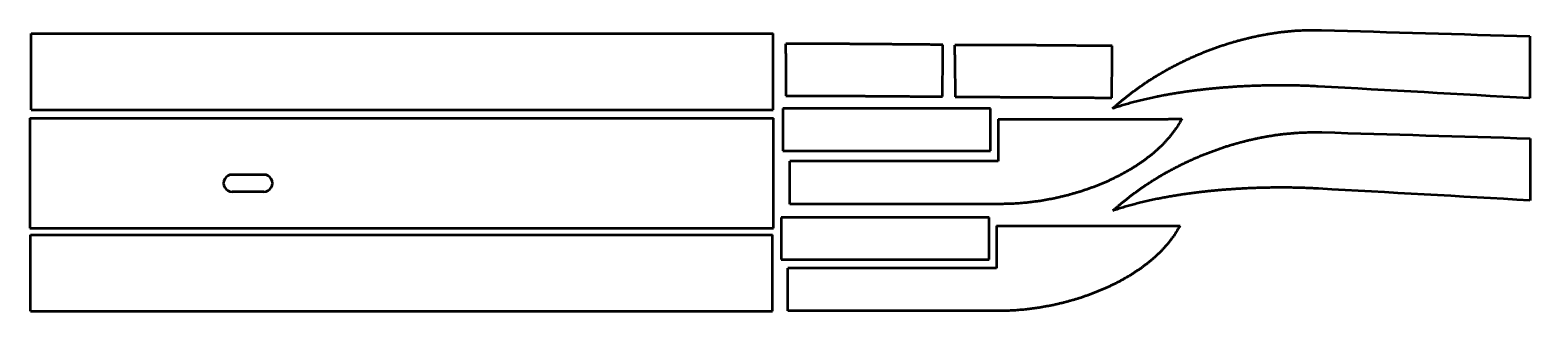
# Model space of a CAD drawing. Header units: millimetres. Extents: x 6 to 932, y 8 to 181.
import ezdxf

# ---------------------------------------------------------------- set-up
doc = ezdxf.new("R2010")
doc.units = ezdxf.units.MM
doc.layers.add('Visible (ANSI)', color=7, linetype='Continuous', lineweight=50)

msp = doc.modelspace()

# ---------------------------------------------------------------- linework, layer by layer
at = {"layer": 'Visible (ANSI)'}
for p, q in [((6.76, 178.81), (72.1, 178.81)), ((6.76, 131.81), (6.76, 178.81)), ((72.1, 178.81), (92.1, 178.81)), ((92.1, 178.81), (464.68, 178.81)), ((464.68, 131.81), (464.68, 178.81)), ((931.47, 177.19), (931.47, 138.88)), ((472.35, 166.49), (472.35, 172.5)), ((569.31, 165.9), (569.36, 171.9)), ((576.78, 165.75), (576.78, 171.75)), ((673.74, 165.16), (673.8, 171.16)), ((569.08, 139.9), (569.31, 165.9)), ((673.51, 139.16), (673.74, 165.16)), ((6.76, 131.81), (72.1, 131.81)), ((72.1, 131.81), (92.1, 131.81)), ((92.1, 131.81), (331.94, 131.81)), ((331.94, 131.81), (398.32, 131.81)), ((398.32, 131.81), (464.68, 131.81)), ((598.81, 132.51), (470.5, 132.51)), ((470.5, 132.51), (470.5, 106.46)), ((598.81, 106.46), (598.81, 132.51)), ((5.99, 126.7), (71.33, 126.7)), ((5.99, 126.7), (5.99, 58.7)), ((71.33, 126.7), (464.87, 126.7)), ((464.87, 58.71), (464.87, 126.7)), ((603.49, 126.07), (603.49, 100.03)), ((931.65, 114.11), (931.65, 75.8)), ((470.5, 106.46), (598.81, 106.46)), ((603.49, 100.03), (474.83, 100.02)), ((474.83, 73.57), (474.83, 100.02)), ((150.37, 91.7), (130.73, 91.7)), ((130.73, 81.23), (150.37, 81.23)), ((597.84, 65.3), (469.52, 65.3)), ((469.52, 65.3), (469.52, 39.25)), ((597.84, 39.25), (597.84, 65.3)), ((5.99, 58.7), (71.33, 58.7)), ((71.33, 58.7), (464.87, 58.71)), ((602.37, 60.1), (602.37, 34.05)), ((6.37, 54.54), (71.71, 54.54)), ((6.37, 7.54), (6.37, 54.54)), ((71.71, 54.54), (91.71, 54.54)), ((91.71, 54.54), (464.29, 54.54)), ((464.29, 7.54), (464.29, 54.54)), ((469.52, 39.25), (597.84, 39.25)), ((602.37, 34.05), (473.71, 34.05)), ((473.71, 7.6), (473.71, 34.05)), ((6.37, 7.54), (71.71, 7.54)), ((71.71, 7.54), (91.71, 7.54)), ((91.71, 7.54), (331.55, 7.54)), ((331.55, 7.54), (397.93, 7.54)), ((397.93, 7.54), (464.29, 7.54))]:
    msp.add_line(p, q, dxfattribs=at)
for centre, radius, start, end in [((5185.56, 146515.35), 146399.98, 268.284545, 268.3348661), ((5416.8, 166.74), 4944.45, 180.00285, 180.3051), ((5521.24, 166), 4944.45, 180.00285, 180.3051), ((-7157.73, -142861.46), 143228.95, 86.7623602, 86.8146293), ((5185.74, 146452.27), 146399.98, 268.284545, 268.3348661), ((130.73, 86.46), 5.24, 89.99967, 270.00147), ((150.37, 86.46), 5.24, 269.99955, 90.00097), ((-7157.55, -142924.55), 143228.95, 86.7623602, 86.8146293)]:
    msp.add_arc(centre, radius, start, end, dxfattribs=at)
for points, knots in [([(674.08, 132.62), (674.57, 133.04), (675.56, 133.89), (677.04, 135.15), (678.53, 136.41), (680.02, 137.72), (681.61, 138.93), (683.21, 140.2), (684.82, 141.44), (686.42, 142.75), (688.14, 143.93), (689.86, 145.18), (691.59, 146.4), (693.31, 147.67), (695.13, 148.84), (696.94, 150.07), (698.82, 151.23), (700.7, 152.44), (702.63, 153.56), (704.56, 154.75), (706.56, 155.84), (708.54, 156.99), (710.58, 158.06), (712.61, 159.17), (714.7, 160.2), (716.78, 161.28), (718.91, 162.26), (721.03, 163.3), (723.19, 164.24), (725.35, 165.23), (727.55, 166.12), (729.73, 167.07), (731.96, 167.91), (734.17, 168.81), (736.41, 169.6), (738.64, 170.44), (740.9, 171.17), (743.14, 171.96), (745.42, 172.64), (747.66, 173.37), (749.94, 173.99), (752.19, 174.66), (754.46, 175.22), (756.7, 175.83), (758.97, 176.33), (761.2, 176.88), (763.45, 177.32), (765.67, 177.82), (767.9, 178.2), (770.1, 178.63), (772.31, 178.95), (774.48, 179.32), (776.66, 179.58), (778.79, 179.89), (780.92, 180.06), (783.02, 180.27), (785.13, 180.46), (787.2, 180.7), (789.25, 180.75), (791.27, 180.85), (793.28, 180.93), (795.26, 181.05), (797.21, 181.01), (799.12, 181.01), (801.04, 180.99), (802.31, 180.99), (802.95, 180.98)], [0, 0, 0, 0, 0.194909, 0.389829, 0.584722, 0.77958, 0.983069, 1.18657, 1.390066, 1.593557, 1.805473, 2.017372, 2.2293, 2.441186, 2.659217, 2.877246, 3.099063, 3.320928, 3.546214, 3.771488, 3.999877, 4.228244, 4.459316, 4.690407, 4.923796, 5.157185, 5.39248, 5.627781, 5.86455, 6.101303, 6.339007, 6.576715, 6.814919, 7.053121, 7.291351, 7.529565, 7.767284, 8.005008, 8.241703, 8.478401, 8.713645, 8.948891, 9.182262, 9.415631, 9.646724, 9.877818, 10.106193, 10.334582, 10.559828, 10.785059, 11.006734, 11.228403, 11.446213, 11.664026, 11.8754, 12.086783, 12.298146, 12.509505, 12.71132, 12.913139, 13.114953, 13.31676, 13.508028, 13.699304, 13.890578, 14.081854, 14.081854, 14.081854, 14.081854]), ([(569.36, 171.9), (568.82, 171.91), (567.75, 171.92), (566.11, 171.93), (564.46, 171.95), (562.78, 171.96), (561.08, 171.98), (559.34, 171.99), (557.6, 172.01), (555.83, 172.02), (554.05, 172.04), (552.25, 172.05), (550.44, 172.07), (548.62, 172.09), (546.79, 172.1), (544.96, 172.12), (543.12, 172.13), (541.27, 172.15), (539.43, 172.17), (537.59, 172.18), (535.75, 172.2), (533.91, 172.21), (532.09, 172.23), (530.27, 172.24), (528.46, 172.26), (526.67, 172.27), (524.88, 172.29), (523.12, 172.3), (521.37, 172.31), (519.65, 172.33), (517.95, 172.34), (516.27, 172.35), (514.62, 172.36), (513.01, 172.38), (511.41, 172.39), (509.86, 172.4), (508.33, 172.41), (506.84, 172.41), (505.37, 172.42), (503.94, 172.43), (502.52, 172.44), (501.14, 172.45), (499.78, 172.45), (498.45, 172.46), (497.12, 172.46), (495.81, 172.47), (494.53, 172.47), (493.28, 172.48), (492.02, 172.48), (490.79, 172.48), (489.57, 172.49), (488.38, 172.49), (487.18, 172.49), (486, 172.49), (484.83, 172.49), (483.68, 172.5), (482.52, 172.5), (481.38, 172.5), (480.24, 172.5), (479.11, 172.5), (477.98, 172.5), (476.85, 172.5), (475.72, 172.5), (474.6, 172.5), (473.47, 172.5), (472.72, 172.5), (472.35, 172.5)], [0, 0, 0, 0, 0.161369, 0.322733, 0.489703, 0.656676, 0.828478, 1.000278, 1.176128, 1.351978, 1.531099, 1.710222, 1.891836, 2.073449, 2.256781, 2.440113, 2.624378, 2.808653, 2.993083, 3.177519, 3.361339, 3.545161, 3.727589, 3.910026, 4.090299, 4.270577, 4.447914, 4.625256, 4.798889, 4.97253, 5.141694, 5.310865, 5.47436, 5.637872, 5.794878, 5.951888, 6.102827, 6.253759, 6.399052, 6.54436, 6.684458, 6.824573, 6.957777, 7.090981, 7.224197, 7.357419, 7.48293, 7.608429, 7.733941, 7.85946, 7.979041, 8.098632, 8.218209, 8.337775, 8.453221, 8.568654, 8.684077, 8.799496, 8.912543, 9.025592, 9.138635, 9.251656, 9.364081, 9.476486, 9.588877, 9.701259, 9.701259, 9.701259, 9.701259]), ([(673.8, 171.16), (673.26, 171.16), (672.18, 171.17), (670.55, 171.19), (668.9, 171.2), (667.21, 171.22), (665.51, 171.23), (663.78, 171.25), (662.03, 171.26), (660.26, 171.28), (658.48, 171.29), (656.69, 171.31), (654.88, 171.33), (653.06, 171.34), (651.23, 171.36), (649.39, 171.37), (647.55, 171.39), (645.71, 171.41), (643.87, 171.42), (642.02, 171.44), (640.18, 171.45), (638.35, 171.47), (636.52, 171.48), (634.7, 171.5), (632.89, 171.51), (631.1, 171.53), (629.32, 171.54), (627.56, 171.56), (625.81, 171.57), (624.09, 171.58), (622.38, 171.6), (620.71, 171.61), (619.05, 171.62), (617.44, 171.63), (615.85, 171.64), (614.3, 171.65), (612.77, 171.66), (611.28, 171.67), (609.81, 171.68), (608.37, 171.69), (606.95, 171.69), (605.57, 171.7), (604.22, 171.71), (602.89, 171.71), (601.56, 171.72), (600.25, 171.72), (598.97, 171.73), (597.71, 171.73), (596.46, 171.74), (595.22, 171.74), (594.01, 171.74), (592.81, 171.75), (591.62, 171.75), (590.43, 171.75), (589.27, 171.75), (588.11, 171.75), (586.96, 171.75), (585.81, 171.75), (584.67, 171.75), (583.54, 171.75), (582.41, 171.75), (581.28, 171.75), (580.16, 171.75), (579.03, 171.75), (577.91, 171.75), (577.16, 171.75), (576.78, 171.75)], [0, 0, 0, 0, 0.161369, 0.322733, 0.489703, 0.656676, 0.828478, 1.000278, 1.176128, 1.351978, 1.531099, 1.710222, 1.891836, 2.073449, 2.256781, 2.440113, 2.624378, 2.808653, 2.993083, 3.177519, 3.361339, 3.545161, 3.727589, 3.910026, 4.090299, 4.270577, 4.447914, 4.625256, 4.798889, 4.97253, 5.141694, 5.310865, 5.47436, 5.637872, 5.794878, 5.951888, 6.102827, 6.253759, 6.399052, 6.54436, 6.684458, 6.824573, 6.957777, 7.090981, 7.224197, 7.357419, 7.48293, 7.608429, 7.733941, 7.85946, 7.979041, 8.098632, 8.218209, 8.337775, 8.453221, 8.568654, 8.684077, 8.799496, 8.912543, 9.025592, 9.138635, 9.251656, 9.364081, 9.476486, 9.588877, 9.701259, 9.701259, 9.701259, 9.701259]), ([(472.42, 140.41), (472.86, 140.41), (473.73, 140.42), (475.05, 140.42), (476.36, 140.43), (477.66, 140.44), (478.96, 140.44), (480.25, 140.44), (481.54, 140.44), (482.82, 140.45), (484.11, 140.44), (485.39, 140.44), (486.67, 140.44), (487.96, 140.45), (489.26, 140.44), (490.56, 140.44), (491.86, 140.44), (493.17, 140.44), (494.49, 140.43), (495.83, 140.42), (497.16, 140.42), (498.51, 140.42), (499.87, 140.41), (501.25, 140.4), (502.63, 140.4), (504.02, 140.39), (505.42, 140.38), (506.85, 140.38), (508.29, 140.37), (509.74, 140.36), (511.21, 140.35), (512.69, 140.34), (514.19, 140.33), (515.7, 140.33), (517.23, 140.32), (518.77, 140.31), (520.32, 140.29), (521.9, 140.28), (523.48, 140.27), (525.08, 140.26), (526.69, 140.25), (528.31, 140.24), (529.95, 140.23), (531.6, 140.21), (533.26, 140.2), (534.93, 140.19), (536.61, 140.18), (538.3, 140.16), (540, 140.15), (541.71, 140.14), (543.42, 140.12), (545.14, 140.11), (546.86, 140.09), (548.58, 140.08), (550.31, 140.06), (552.04, 140.05), (553.77, 140.04), (555.49, 140.02), (557.22, 140.01), (558.94, 139.99), (560.65, 139.98), (562.35, 139.96), (564.05, 139.95), (565.73, 139.93), (567.41, 139.92), (568.52, 139.91), (569.08, 139.9)], [0, 0, 0, 0, 0.131344, 0.262706, 0.394088, 0.525486, 0.654186, 0.782894, 0.911618, 1.040358, 1.168763, 1.297163, 1.425564, 1.553965, 1.684024, 1.814093, 1.944147, 2.074202, 2.207531, 2.340862, 2.47419, 2.607514, 2.745348, 2.883168, 3.020993, 3.158807, 3.300559, 3.442305, 3.58688, 3.73145, 3.878941, 4.026429, 4.176887, 4.327335, 4.480746, 4.634159, 4.790491, 4.946819, 5.10598, 5.265133, 5.426971, 5.5888, 5.753142, 5.917474, 6.08408, 6.250682, 6.419278, 6.587873, 6.758142, 6.928406, 7.099973, 7.271539, 7.443996, 7.616454, 7.789337, 7.962227, 8.135048, 8.307866, 8.480069, 8.652269, 8.823265, 8.994256, 9.163405, 9.332558, 9.499186, 9.665813, 9.665813, 9.665813, 9.665813]), ([(576.85, 139.67), (577.29, 139.67), (578.17, 139.67), (579.48, 139.68), (580.79, 139.69), (582.1, 139.69), (583.4, 139.69), (584.68, 139.7), (585.97, 139.7), (587.26, 139.7), (588.54, 139.7), (589.83, 139.7), (591.11, 139.7), (592.4, 139.7), (593.69, 139.7), (594.99, 139.69), (596.3, 139.69), (597.61, 139.69), (598.93, 139.68), (600.26, 139.68), (601.6, 139.68), (602.94, 139.67), (604.31, 139.67), (605.69, 139.66), (607.06, 139.65), (608.46, 139.65), (609.86, 139.64), (611.29, 139.63), (612.72, 139.63), (614.18, 139.62), (615.64, 139.61), (617.13, 139.6), (618.62, 139.59), (620.14, 139.58), (621.66, 139.57), (623.2, 139.56), (624.76, 139.55), (626.33, 139.54), (627.91, 139.53), (629.51, 139.52), (631.12, 139.51), (632.75, 139.49), (634.38, 139.48), (636.04, 139.47), (637.69, 139.46), (639.37, 139.44), (641.05, 139.43), (642.74, 139.42), (644.43, 139.4), (646.14, 139.39), (647.85, 139.38), (649.57, 139.36), (651.29, 139.35), (653.02, 139.33), (654.75, 139.32), (656.47, 139.31), (658.2, 139.29), (659.93, 139.28), (661.65, 139.26), (663.37, 139.25), (665.08, 139.23), (666.79, 139.22), (668.49, 139.2), (670.17, 139.19), (671.84, 139.17), (672.95, 139.16), (673.51, 139.16)], [0, 0, 0, 0, 0.131344, 0.262706, 0.394088, 0.525486, 0.654186, 0.782894, 0.911618, 1.040358, 1.168763, 1.297163, 1.425564, 1.553965, 1.684024, 1.814093, 1.944147, 2.074202, 2.207531, 2.340862, 2.47419, 2.607514, 2.745348, 2.883168, 3.020993, 3.158807, 3.300559, 3.442305, 3.58688, 3.73145, 3.878941, 4.026429, 4.176887, 4.327335, 4.480746, 4.634159, 4.790491, 4.946819, 5.10598, 5.265133, 5.426971, 5.5888, 5.753142, 5.917474, 6.08408, 6.250682, 6.419278, 6.587873, 6.758142, 6.928406, 7.099973, 7.271539, 7.443996, 7.616454, 7.789337, 7.962227, 8.135048, 8.307866, 8.480069, 8.652269, 8.823265, 8.994256, 9.163405, 9.332558, 9.499186, 9.665813, 9.665813, 9.665813, 9.665813]), ([(801.01, 146.2), (800.37, 146.23), (799.09, 146.29), (797.16, 146.38), (795.23, 146.47), (793.28, 146.57), (791.3, 146.61), (789.3, 146.67), (787.29, 146.72), (785.27, 146.78), (783.22, 146.79), (781.15, 146.81), (779.08, 146.82), (776.99, 146.85), (774.89, 146.81), (772.77, 146.79), (770.65, 146.76), (768.51, 146.75), (766.37, 146.67), (764.21, 146.61), (762.06, 146.54), (759.89, 146.49), (757.72, 146.37), (755.55, 146.26), (753.37, 146.15), (751.2, 146.06), (749.02, 145.89), (746.85, 145.74), (744.67, 145.58), (742.5, 145.44), (740.34, 145.23), (738.18, 145.04), (736.02, 144.84), (733.87, 144.65), (731.74, 144.4), (729.61, 144.16), (727.49, 143.92), (725.38, 143.69), (723.3, 143.39), (721.22, 143.12), (719.15, 142.83), (717.1, 142.56), (715.08, 142.22), (713.07, 141.9), (711.06, 141.57), (709.08, 141.27), (707.13, 140.88), (705.2, 140.53), (703.28, 140.16), (701.38, 139.82), (699.51, 139.39), (697.67, 139), (695.84, 138.59), (694.02, 138.22), (692.25, 137.76), (690.5, 137.33), (688.76, 136.89), (687.03, 136.48), (685.35, 135.99), (683.69, 135.53), (682.04, 135.06), (680.4, 134.62), (678.81, 134.1), (677.23, 133.61), (675.65, 133.12), (674.6, 132.79), (674.08, 132.62)], [0, 0, 0, 0, 0.19287, 0.385743, 0.578618, 0.771483, 0.97198, 1.17248, 1.372978, 1.573473, 1.780502, 1.987532, 2.194556, 2.401574, 2.613717, 2.825865, 3.038013, 3.250154, 3.465865, 3.681579, 3.89729, 4.112983, 4.330756, 4.548535, 4.766312, 4.984076, 5.202222, 5.420374, 5.638528, 5.856669, 6.073437, 6.290218, 6.506998, 6.723751, 6.937449, 7.151175, 7.364897, 7.578593, 7.787675, 7.996762, 8.205854, 8.414908, 8.618048, 8.821208, 9.024351, 9.227475, 9.423506, 9.61954, 9.815602, 10.011616, 10.19975, 10.387924, 10.576096, 10.764251, 10.944293, 11.124352, 11.304408, 11.484424, 11.656577, 11.828734, 12.000868, 12.172993, 12.338043, 12.503146, 12.668274, 12.833376, 12.833376, 12.833376, 12.833376]), ([(716.8, 126.13), (716.52, 125.66), (715.95, 124.72), (715.1, 123.3), (714.23, 121.9), (713.43, 120.43), (712.35, 119.11), (711.33, 117.72), (710.27, 116.36), (709.27, 114.92), (708.02, 113.66), (706.82, 112.32), (705.58, 111.01), (704.39, 109.62), (702.97, 108.42), (701.59, 107.14), (700.18, 105.89), (698.81, 104.57), (697.23, 103.43), (695.69, 102.22), (694.12, 101.04), (692.58, 99.79), (690.87, 98.74), (689.18, 97.61), (687.47, 96.51), (685.78, 95.34), (683.95, 94.36), (682.14, 93.32), (680.31, 92.31), (678.5, 91.23), (676.56, 90.35), (674.64, 89.41), (672.71, 88.49), (670.8, 87.51), (668.78, 86.73), (666.79, 85.89), (664.78, 85.08), (662.78, 84.21), (660.71, 83.53), (658.66, 82.8), (656.59, 82.1), (654.55, 81.34), (652.44, 80.77), (650.35, 80.15), (648.26, 79.56), (646.18, 78.91), (644.07, 78.46), (641.97, 77.95), (639.87, 77.47), (637.78, 76.94), (635.68, 76.6), (633.59, 76.21), (631.5, 75.84), (629.44, 75.43), (627.36, 75.2), (625.31, 74.92), (623.26, 74.67), (621.23, 74.37), (619.2, 74.25), (617.2, 74.08), (615.21, 73.94), (613.23, 73.75), (611.28, 73.73), (609.35, 73.67), (607.42, 73.63), (605.46, 73.56), (603.45, 73.58), (601.41, 73.57), (599.37, 73.57), (597.33, 73.57), (595.29, 73.57), (593.24, 73.57), (591.2, 73.57), (589.16, 73.57), (587.12, 73.57), (585.08, 73.57), (583.04, 73.57), (580.99, 73.57), (578.95, 73.57), (576.91, 73.57), (574.87, 73.57), (572.83, 73.57), (570.79, 73.57), (568.74, 73.57), (566.7, 73.57), (564.66, 73.57), (562.62, 73.57), (560.58, 73.57), (558.53, 73.57), (556.49, 73.57), (554.45, 73.57), (552.41, 73.57), (550.37, 73.57), (548.33, 73.57), (546.28, 73.57), (544.24, 73.57), (542.2, 73.57), (540.16, 73.57), (538.12, 73.57), (536.08, 73.57), (534.03, 73.57), (531.99, 73.57), (529.95, 73.57), (527.91, 73.57), (525.87, 73.57), (523.83, 73.57), (521.78, 73.57), (519.74, 73.57), (517.7, 73.57), (515.66, 73.57), (513.62, 73.57), (511.58, 73.57), (509.53, 73.57), (507.49, 73.57), (505.45, 73.57), (503.41, 73.57), (501.37, 73.57), (499.33, 73.57), (497.28, 73.57), (495.24, 73.57), (493.2, 73.57), (491.16, 73.57), (489.12, 73.57), (487.08, 73.57), (485.03, 73.57), (482.99, 73.57), (480.95, 73.57), (478.91, 73.57), (476.87, 73.57), (475.51, 73.57), (474.83, 73.57)], [0, 0, 0, 0, 0.165113, 0.330205, 0.49528, 0.660346, 0.832472, 1.00462, 1.176765, 1.348901, 1.528957, 1.709037, 1.889128, 2.069208, 2.257419, 2.44564, 2.633856, 2.822075, 3.018185, 3.214293, 3.410404, 3.60651, 3.809702, 4.012895, 4.216092, 4.419285, 4.628436, 4.837589, 5.046744, 5.255898, 5.469662, 5.683431, 5.897202, 6.110976, 6.32779, 6.544604, 6.761423, 6.978235, 7.196419, 7.414603, 7.632788, 7.850977, 8.068781, 8.286584, 8.504388, 8.722194, 8.937938, 9.153682, 9.369418, 9.585157, 9.797327, 10.009499, 10.221675, 10.43384, 10.640883, 10.847933, 11.054977, 11.262018, 11.462536, 11.66304, 11.863551, 12.064065, 12.256941, 12.449827, 12.642708, 12.835589, 13.039761, 13.243924, 13.448092, 13.652266, 13.856434, 14.060603, 14.264779, 14.468936, 14.673109, 14.877273, 15.081443, 15.285612, 15.489779, 15.693953, 15.898124, 16.10229, 16.306459, 16.510634, 16.714802, 16.918968, 17.123135, 17.327301, 17.531472, 17.735636, 17.939805, 18.143984, 18.348149, 18.552315, 18.756489, 18.96066, 19.164832, 19.369001, 19.57317, 19.777337, 19.981505, 20.185674, 20.389844, 20.594018, 20.798185, 21.002355, 21.206529, 21.410689, 21.614861, 21.819031, 22.023196, 22.22737, 22.43154, 22.635713, 22.83988, 23.044046, 23.248216, 23.452384, 23.656554, 23.860726, 24.064894, 24.269064, 24.473232, 24.6774, 24.881566, 25.085738, 25.289911, 25.49408, 25.698245, 25.90241, 25.90241, 25.90241, 25.90241]), ([(603.49, 126.07), (604.16, 126.07), (605.46, 126.07), (607.41, 126.07), (609.32, 126.07), (611.23, 126.07), (613.16, 126.07), (615.1, 126.07), (617.06, 126.07), (619.01, 126.07), (620.98, 126.07), (622.95, 126.07), (624.94, 126.07), (626.93, 126.07), (628.92, 126.07), (630.91, 126.07), (632.91, 126.07), (634.91, 126.07), (636.91, 126.07), (638.92, 126.07), (640.92, 126.07), (642.92, 126.07), (644.92, 126.07), (646.91, 126.07), (648.9, 126.07), (650.88, 126.07), (652.86, 126.07), (654.83, 126.07), (656.79, 126.07), (658.75, 126.07), (660.69, 126.07), (662.62, 126.07), (664.54, 126.07), (666.45, 126.07), (668.35, 126.07), (670.22, 126.07), (672.08, 126.07), (673.93, 126.07), (675.76, 126.07), (677.57, 126.07), (679.35, 126.07), (681.14, 126.07), (682.89, 126.07), (684.61, 126.07), (686.31, 126.07), (688, 126.07), (689.66, 126.07), (691.29, 126.07), (692.89, 126.07), (694.48, 126.07), (696.53, 126.07), (699.04, 126.07), (701.93, 126.07), (704.73, 126.08), (707.37, 126.08), (709.92, 126.09), (712.3, 126.1), (714.23, 126.11), (715.7, 126.12), (716.43, 126.13), (716.8, 126.13)], [0, 0, 0, 0, 0.199996, 0.391295, 0.582591, 0.773888, 0.965188, 1.160776, 1.356357, 1.551942, 1.747526, 1.946069, 2.144614, 2.34316, 2.541709, 2.741789, 2.941875, 3.141965, 3.342052, 3.542216, 3.742379, 3.942538, 4.142703, 4.341473, 4.540243, 4.73902, 4.937794, 5.133675, 5.329559, 5.525446, 5.72133, 5.91281, 6.104286, 6.295761, 6.487236, 6.672811, 6.858385, 7.043964, 7.229541, 7.407769, 7.585997, 7.76422, 7.942443, 8.111945, 8.281447, 8.450947, 8.620444, 8.779919, 8.939401, 9.098879, 9.258358, 9.554927, 9.851502, 10.123813, 10.396109, 10.642801, 10.889505, 11.110167, 11.22053, 11.330886, 11.330886, 11.330886, 11.330886]), ([(674.26, 69.54), (674.75, 69.96), (675.74, 70.8), (677.22, 72.07), (678.71, 73.33), (680.19, 74.64), (681.79, 75.85), (683.39, 77.11), (685, 78.36), (686.6, 79.66), (688.32, 80.85), (690.04, 82.09), (691.77, 83.31), (693.49, 84.58), (695.31, 85.75), (697.12, 86.99), (699, 88.14), (700.87, 89.35), (702.81, 90.48), (704.74, 91.66), (706.73, 92.76), (708.72, 93.91), (710.76, 94.97), (712.79, 96.09), (714.88, 97.11), (716.96, 98.19), (719.09, 99.18), (721.2, 100.21), (723.37, 101.15), (725.53, 102.15), (727.73, 103.04), (729.91, 103.98), (732.14, 104.82), (734.34, 105.72), (736.59, 106.51), (738.82, 107.35), (741.08, 108.09), (743.32, 108.87), (745.59, 109.55), (747.84, 110.28), (750.12, 110.9), (752.37, 111.57), (754.64, 112.13), (756.88, 112.74), (759.15, 113.24), (761.38, 113.8), (763.63, 114.24), (765.85, 114.73), (768.08, 115.11), (770.28, 115.54), (772.49, 115.86), (774.66, 116.23), (776.84, 116.49), (778.97, 116.81), (781.1, 116.98), (783.2, 117.19), (785.31, 117.37), (787.38, 117.61), (789.43, 117.66), (791.44, 117.76), (793.46, 117.84), (795.44, 117.97), (797.39, 117.92), (799.3, 117.92), (801.21, 117.91), (802.49, 117.9), (803.13, 117.9)], [0, 0, 0, 0, 0.194909, 0.389829, 0.584722, 0.77958, 0.983069, 1.18657, 1.390066, 1.593557, 1.805473, 2.017372, 2.2293, 2.441186, 2.659217, 2.877246, 3.099063, 3.320928, 3.546214, 3.771488, 3.999877, 4.228244, 4.459316, 4.690407, 4.923796, 5.157185, 5.39248, 5.627781, 5.86455, 6.101303, 6.339007, 6.576715, 6.814919, 7.053121, 7.291351, 7.529565, 7.767284, 8.005008, 8.241703, 8.478401, 8.713645, 8.948891, 9.182262, 9.415631, 9.646724, 9.877818, 10.106193, 10.334582, 10.559828, 10.785059, 11.006734, 11.228403, 11.446213, 11.664026, 11.8754, 12.086783, 12.298146, 12.509505, 12.71132, 12.913139, 13.114953, 13.31676, 13.508028, 13.699304, 13.890578, 14.081854, 14.081854, 14.081854, 14.081854]), ([(801.19, 83.12), (800.55, 83.14), (799.27, 83.2), (797.34, 83.29), (795.41, 83.38), (793.46, 83.48), (791.48, 83.52), (789.48, 83.58), (787.47, 83.63), (785.45, 83.7), (783.4, 83.7), (781.33, 83.72), (779.26, 83.73), (777.17, 83.76), (775.07, 83.73), (772.94, 83.71), (770.82, 83.68), (768.69, 83.67), (766.55, 83.59), (764.39, 83.53), (762.23, 83.46), (760.07, 83.41), (757.9, 83.28), (755.73, 83.18), (753.55, 83.06), (751.38, 82.97), (749.2, 82.8), (747.03, 82.65), (744.85, 82.5), (742.68, 82.36), (740.52, 82.15), (738.36, 81.95), (736.2, 81.75), (734.05, 81.57), (731.92, 81.31), (729.79, 81.08), (727.67, 80.83), (725.56, 80.61), (723.47, 80.31), (721.4, 80.03), (719.33, 79.74), (717.28, 79.47), (715.25, 79.13), (713.25, 78.81), (711.24, 78.48), (709.26, 78.18), (707.31, 77.8), (705.38, 77.44), (703.46, 77.07), (701.55, 76.73), (699.69, 76.31), (697.85, 75.92), (696.02, 75.51), (694.2, 75.13), (692.43, 74.68), (690.68, 74.25), (688.94, 73.81), (687.21, 73.4), (685.53, 72.91), (683.87, 72.45), (682.22, 71.98), (680.58, 71.54), (678.98, 71.02), (677.41, 70.53), (675.83, 70.03), (674.78, 69.7), (674.26, 69.54)], [0, 0, 0, 0, 0.19287, 0.385743, 0.578618, 0.771483, 0.97198, 1.17248, 1.372978, 1.573473, 1.780502, 1.987532, 2.194556, 2.401574, 2.613717, 2.825865, 3.038013, 3.250154, 3.465865, 3.681579, 3.89729, 4.112983, 4.330756, 4.548535, 4.766312, 4.984076, 5.202222, 5.420374, 5.638528, 5.856669, 6.073437, 6.290218, 6.506998, 6.723751, 6.937449, 7.151175, 7.364897, 7.578593, 7.787675, 7.996762, 8.205854, 8.414908, 8.618048, 8.821208, 9.024351, 9.227475, 9.423506, 9.61954, 9.815602, 10.011616, 10.19975, 10.387924, 10.576096, 10.764251, 10.944293, 11.124352, 11.304408, 11.484424, 11.656577, 11.828734, 12.000868, 12.172993, 12.338043, 12.503146, 12.668274, 12.833376, 12.833376, 12.833376, 12.833376]), ([(715.68, 60.16), (715.4, 59.69), (714.83, 58.75), (713.98, 57.33), (713.12, 55.93), (712.31, 54.45), (711.23, 53.14), (710.21, 51.75), (709.16, 50.39), (708.15, 48.95), (706.9, 47.69), (705.7, 46.35), (704.46, 45.04), (703.27, 43.65), (701.85, 42.45), (700.47, 41.17), (699.06, 39.92), (697.69, 38.59), (696.11, 37.46), (694.57, 36.25), (693, 35.07), (691.46, 33.82), (689.75, 32.76), (688.06, 31.63), (686.35, 30.53), (684.67, 29.36), (682.83, 28.39), (681.02, 27.35), (679.19, 26.34), (677.38, 25.26), (675.44, 24.38), (673.53, 23.44), (671.59, 22.52), (669.68, 21.54), (667.67, 20.76), (665.67, 19.92), (663.66, 19.11), (661.67, 18.24), (659.59, 17.56), (657.54, 16.83), (655.47, 16.12), (653.43, 15.36), (651.32, 14.8), (649.24, 14.18), (647.14, 13.58), (645.07, 12.94), (642.95, 12.49), (640.85, 11.98), (638.75, 11.5), (636.67, 10.97), (634.56, 10.63), (632.47, 10.24), (630.38, 9.87), (628.32, 9.46), (626.24, 9.23), (624.19, 8.95), (622.14, 8.7), (620.11, 8.39), (618.08, 8.28), (616.09, 8.11), (614.09, 7.97), (612.11, 7.77), (610.16, 7.76), (608.23, 7.7), (606.3, 7.66), (604.34, 7.58), (602.33, 7.6), (600.29, 7.6), (598.25, 7.6), (596.21, 7.6), (594.17, 7.6), (592.13, 7.6), (590.08, 7.6), (588.04, 7.6), (586, 7.6), (583.96, 7.6), (581.92, 7.6), (579.87, 7.6), (577.83, 7.6), (575.79, 7.6), (573.75, 7.6), (571.71, 7.6), (569.67, 7.6), (567.62, 7.6), (565.58, 7.6), (563.54, 7.6), (561.5, 7.6), (559.46, 7.6), (557.42, 7.6), (555.37, 7.6), (553.33, 7.6), (551.29, 7.6), (549.25, 7.6), (547.21, 7.6), (545.17, 7.6), (543.12, 7.6), (541.08, 7.6), (539.04, 7.6), (537, 7.6), (534.96, 7.6), (532.92, 7.6), (530.87, 7.6), (528.83, 7.6), (526.79, 7.6), (524.75, 7.6), (522.71, 7.6), (520.67, 7.6), (518.62, 7.6), (516.58, 7.6), (514.54, 7.6), (512.5, 7.6), (510.46, 7.6), (508.42, 7.6), (506.37, 7.6), (504.33, 7.6), (502.29, 7.6), (500.25, 7.6), (498.21, 7.6), (496.17, 7.6), (494.12, 7.6), (492.08, 7.6), (490.04, 7.6), (488, 7.6), (485.96, 7.6), (483.92, 7.6), (481.87, 7.6), (479.83, 7.6), (477.79, 7.6), (475.75, 7.6), (474.39, 7.6), (473.71, 7.6)], [0, 0, 0, 0, 0.165113, 0.330205, 0.49528, 0.660346, 0.832472, 1.00462, 1.176765, 1.348901, 1.528957, 1.709037, 1.889128, 2.069208, 2.257419, 2.44564, 2.633856, 2.822075, 3.018185, 3.214293, 3.410404, 3.60651, 3.809702, 4.012895, 4.216092, 4.419285, 4.628436, 4.837589, 5.046744, 5.255898, 5.469662, 5.683431, 5.897202, 6.110976, 6.32779, 6.544604, 6.761423, 6.978235, 7.196419, 7.414603, 7.632788, 7.850977, 8.068781, 8.286584, 8.504388, 8.722194, 8.937938, 9.153682, 9.369418, 9.585157, 9.797327, 10.009499, 10.221675, 10.43384, 10.640883, 10.847933, 11.054977, 11.262018, 11.462536, 11.66304, 11.863551, 12.064065, 12.256941, 12.449827, 12.642708, 12.835589, 13.039761, 13.243924, 13.448092, 13.652266, 13.856434, 14.060603, 14.264779, 14.468936, 14.673109, 14.877273, 15.081443, 15.285612, 15.489779, 15.693953, 15.898124, 16.10229, 16.306459, 16.510634, 16.714802, 16.918968, 17.123135, 17.327301, 17.531472, 17.735636, 17.939805, 18.143984, 18.348149, 18.552315, 18.756489, 18.96066, 19.164832, 19.369001, 19.57317, 19.777337, 19.981505, 20.185674, 20.389844, 20.594018, 20.798185, 21.002355, 21.206529, 21.410689, 21.614861, 21.819031, 22.023196, 22.22737, 22.43154, 22.635713, 22.83988, 23.044046, 23.248216, 23.452384, 23.656554, 23.860726, 24.064894, 24.269064, 24.473232, 24.6774, 24.881566, 25.085738, 25.289911, 25.49408, 25.698245, 25.90241, 25.90241, 25.90241, 25.90241]), ([(602.37, 60.1), (603.04, 60.1), (604.35, 60.1), (606.29, 60.1), (608.2, 60.1), (610.11, 60.1), (612.04, 60.1), (613.98, 60.1), (615.94, 60.1), (617.89, 60.1), (619.86, 60.1), (621.84, 60.1), (623.82, 60.1), (625.81, 60.1), (627.8, 60.1), (629.79, 60.1), (631.79, 60.1), (633.79, 60.1), (635.8, 60.1), (637.8, 60.1), (639.8, 60.1), (641.8, 60.1), (643.8, 60.1), (645.79, 60.1), (647.78, 60.1), (649.77, 60.1), (651.74, 60.1), (653.71, 60.1), (655.67, 60.1), (657.63, 60.1), (659.57, 60.1), (661.5, 60.1), (663.42, 60.1), (665.33, 60.1), (667.23, 60.1), (669.1, 60.1), (670.96, 60.1), (672.81, 60.1), (674.65, 60.1), (676.45, 60.1), (678.23, 60.1), (680.02, 60.1), (681.77, 60.1), (683.49, 60.1), (685.19, 60.1), (686.88, 60.1), (688.55, 60.1), (690.17, 60.1), (691.77, 60.1), (693.36, 60.1), (695.42, 60.1), (697.92, 60.1), (700.81, 60.1), (703.61, 60.11), (706.25, 60.11), (708.8, 60.12), (711.18, 60.13), (713.11, 60.14), (714.58, 60.15), (715.32, 60.16), (715.68, 60.16)], [0, 0, 0, 0, 0.199996, 0.391295, 0.582591, 0.773888, 0.965188, 1.160776, 1.356357, 1.551942, 1.747526, 1.946069, 2.144614, 2.34316, 2.541709, 2.741789, 2.941875, 3.141965, 3.342052, 3.542216, 3.742379, 3.942538, 4.142703, 4.341473, 4.540243, 4.73902, 4.937794, 5.133675, 5.329559, 5.525446, 5.72133, 5.91281, 6.104286, 6.295761, 6.487236, 6.672811, 6.858385, 7.043964, 7.229541, 7.407769, 7.585997, 7.76422, 7.942443, 8.111945, 8.281447, 8.450947, 8.620444, 8.779919, 8.939401, 9.098879, 9.258358, 9.554927, 9.851502, 10.123813, 10.396109, 10.642801, 10.889505, 11.110167, 11.22053, 11.330886, 11.330886, 11.330886, 11.330886])]:
    msp.add_open_spline(points, degree=3, knots=knots, dxfattribs=at)

doc.saveas('drawing.dxf')
